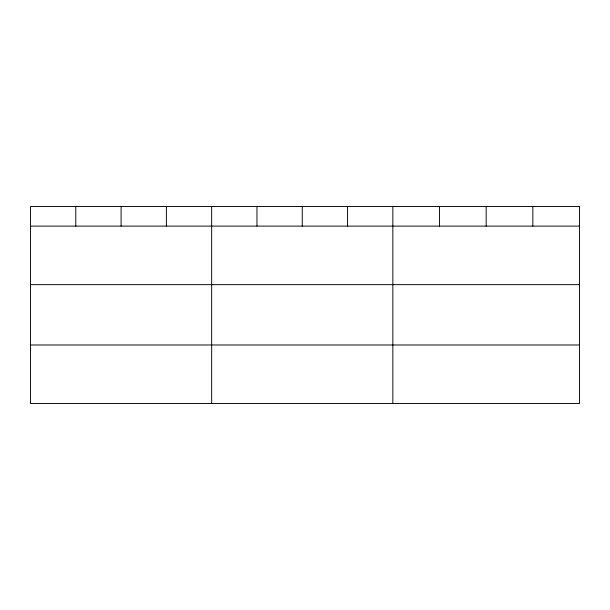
<?xml version="1.0" encoding="UTF-8"?>
<svg xmlns="http://www.w3.org/2000/svg" width="610" height="610" viewBox="0 0 610 610"><rect width="100%" height="100%" fill="white"/><g stroke="black" fill="none" stroke-linecap="round" stroke-linejoin="round"><path stroke-width="0.91" d="M30.5 226.112L579.5 226.112M30.5 284.656L579.5 284.656M30.5 344.978L579.5 344.978M532.835 206.477L532.835 226.112M486.17 206.477L486.17 226.112M439.505 206.477L439.505 226.112M392.84 206.477L392.84 403.523M347.548 206.477L347.548 226.112M302.255 206.477L302.255 226.112M256.962 206.477L256.962 226.112M211.67 206.477L211.67 403.523M166.377 206.477L166.377 226.112M121.085 206.477L121.085 226.112M75.793 206.477L75.793 226.112M579.5 206.477L30.5 206.477L30.5 403.523L579.5 403.523L579.5 206.477"/></g></svg>
